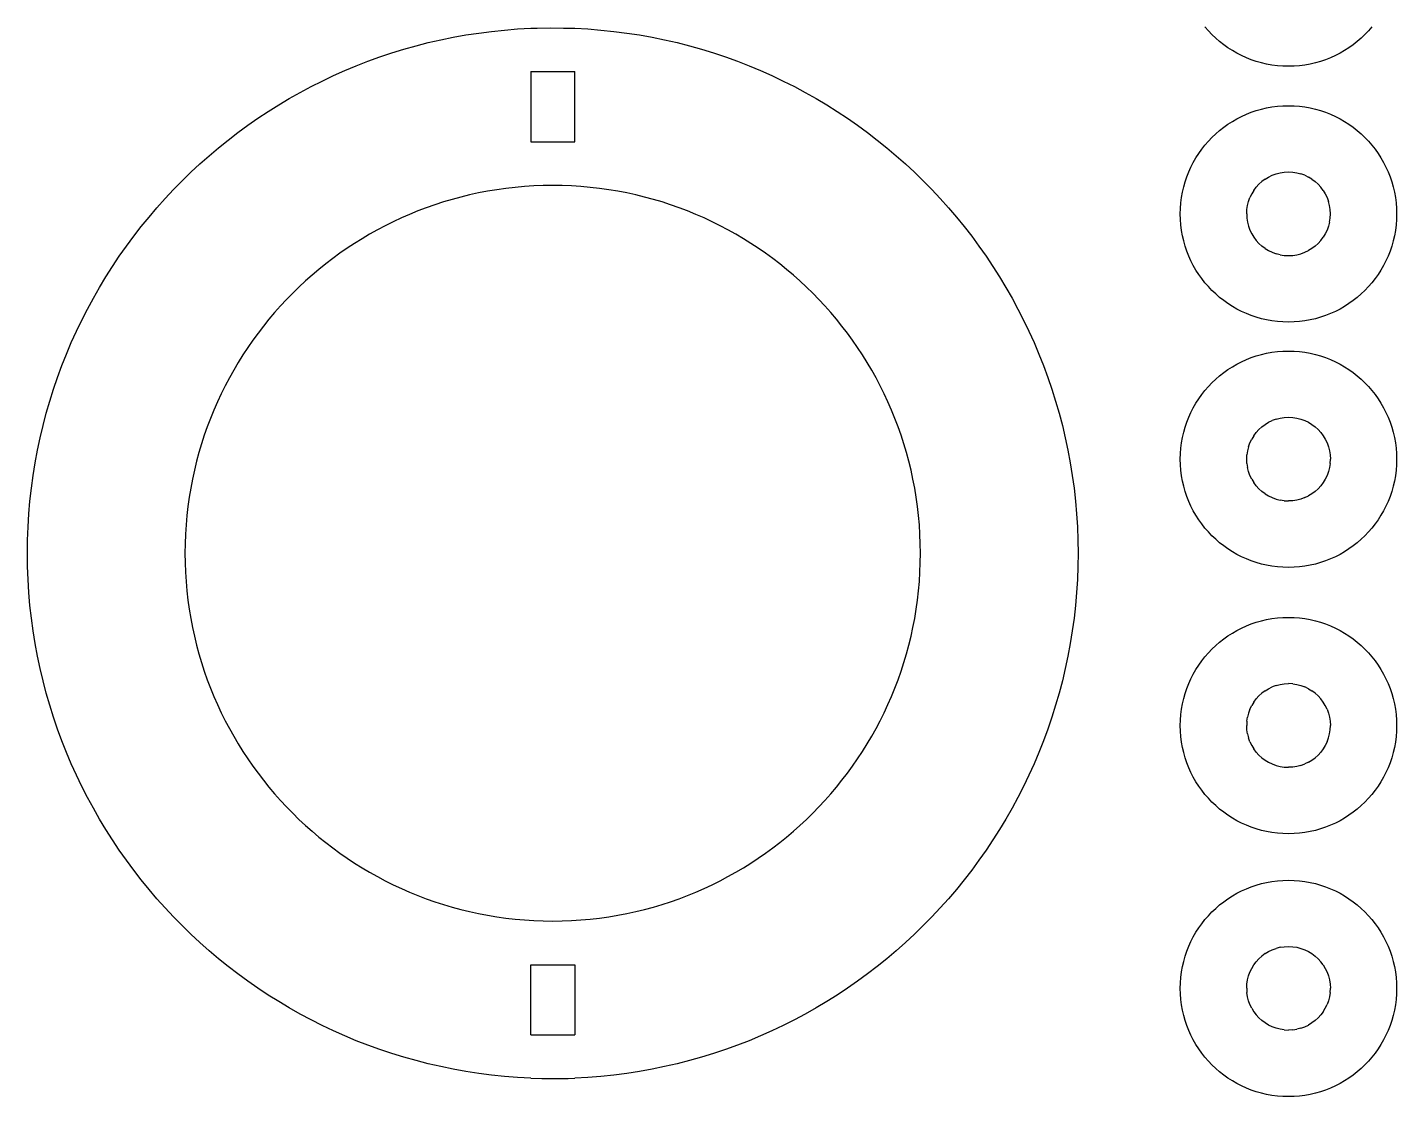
# Model space of a CAD drawing. Extents: x -322 to 322, y -250 to 250.
# Drawn here: x 118.3 to 216, y -197.5 to -121.3 of the extents above; entities that cross this region are included whole.
import ezdxf

# ---------------------------------------------------------------- set-up
doc = ezdxf.new("R2010")
doc.units = 0
doc.header["$MEASUREMENT"] = 0
doc.layers.get('0').update_dxf_attribs({"linetype": 'CONTINUOUS'})

msp = doc.modelspace()

# ---------------------------------------------------------------- linework, layer by layer
for p, q in [((147.775, -122.146), (148.67, -121.964)), ((148.67, -121.964), (149.573, -121.802)), ((149.573, -121.802), (150.483, -121.662)), ((150.483, -121.662), (151.401, -121.544)), ((151.401, -121.544), (152.325, -121.448)), ((152.325, -121.448), (153.256, -121.375)), ((153.256, -121.375), (154.194, -121.324)), ((154.194, -121.324), (154.661, -121.307)), ((154.661, -121.307), (155.6, -121.295)), ((155.6, -121.295), (156.539, -121.307)), ((156.539, -121.307), (157.33, -121.324)), ((157.33, -121.324), (158.268, -121.375)), ((158.268, -121.375), (159.199, -121.448)), ((159.199, -121.448), (160.124, -121.544)), ((160.124, -121.544), (161.041, -121.662)), ((161.041, -121.662), (161.952, -121.802)), ((161.952, -121.802), (162.854, -121.964)), ((162.854, -121.964), (163.749, -122.146)), ((202.545, -121.506), (202.302, -121.226)), ((202.8, -121.774), (202.545, -121.506)), ((203.068, -122.029), (202.8, -121.774)), ((203.348, -122.272), (203.068, -122.029)), ((213.447, -122.029), (213.167, -122.272)), ((213.715, -121.774), (213.447, -122.029)), ((213.97, -121.506), (213.715, -121.774)), ((214.213, -121.226), (213.97, -121.506)), ((143.426, -123.37), (144.278, -123.085)), ((144.278, -123.085), (145.14, -122.82)), ((145.14, -122.82), (146.01, -122.575)), ((146.01, -122.575), (146.888, -122.35)), ((146.888, -122.35), (147.775, -122.146)), ((163.749, -122.146), (164.636, -122.35)), ((164.636, -122.35), (165.515, -122.575)), ((165.515, -122.575), (166.385, -122.82)), ((166.385, -122.82), (167.246, -123.085)), ((167.246, -123.085), (168.098, -123.37)), ((203.64, -122.501), (203.348, -122.272)), ((203.943, -122.716), (203.64, -122.501)), ((204.256, -122.917), (203.943, -122.716)), ((204.579, -123.103), (204.256, -122.917)), ((212.259, -122.917), (211.936, -123.103)), ((212.573, -122.716), (212.259, -122.917)), ((212.875, -122.501), (212.573, -122.716)), ((213.167, -122.272), (212.875, -122.501)), ((140.928, -124.342), (141.751, -123.999)), ((141.751, -123.999), (142.584, -123.675)), ((142.584, -123.675), (143.426, -123.37)), ((168.098, -123.37), (168.941, -123.675)), ((168.941, -123.675), (169.774, -123.999)), ((169.774, -123.999), (170.597, -124.342)), ((204.912, -123.273), (204.579, -123.103)), ((205.253, -123.428), (204.912, -123.273)), ((205.604, -123.566), (205.253, -123.428)), ((205.963, -123.687), (205.604, -123.566)), ((206.329, -123.791), (205.963, -123.687)), ((206.702, -123.877), (206.329, -123.791)), ((207.082, -123.945), (206.702, -123.877)), ((207.468, -123.994), (207.082, -123.945)), ((207.86, -124.024), (207.468, -123.994)), ((208.258, -124.034), (207.86, -124.024)), ((208.655, -124.024), (208.258, -124.034)), ((209.047, -123.994), (208.655, -124.024)), ((209.433, -123.945), (209.047, -123.994)), ((209.813, -123.877), (209.433, -123.945)), ((210.186, -123.791), (209.813, -123.877)), ((210.553, -123.687), (210.186, -123.791)), ((210.911, -123.566), (210.553, -123.687)), ((211.262, -123.428), (210.911, -123.566)), ((211.603, -123.273), (211.262, -123.428)), ((211.936, -123.103), (211.603, -123.273)), ((139.312, -125.085), (140.115, -124.704)), ((140.115, -124.704), (140.928, -124.342)), ((154.194, -124.416), (157.33, -124.416)), ((154.194, -124.416), (154.194, -129.414)), ((157.33, -129.414), (157.33, -124.416)), ((170.597, -124.342), (171.409, -124.704)), ((171.409, -124.704), (172.212, -125.085)), ((136.97, -126.335), (137.74, -125.901)), ((137.74, -125.901), (138.521, -125.484)), ((138.521, -125.484), (139.312, -125.085)), ((172.212, -125.085), (173.004, -125.484)), ((173.004, -125.484), (173.784, -125.901)), ((173.784, -125.901), (174.554, -126.335)), ((135.466, -127.256), (136.213, -126.787)), ((136.213, -126.787), (136.97, -126.335)), ((174.554, -126.335), (175.312, -126.787)), ((175.312, -126.787), (176.058, -127.256)), ((206.702, -127.006), (207.082, -126.938)), ((207.082, -126.938), (207.468, -126.889)), ((207.468, -126.889), (207.86, -126.859)), ((207.86, -126.859), (208.258, -126.849)), ((208.258, -126.849), (208.655, -126.859)), ((208.655, -126.859), (209.047, -126.889)), ((209.047, -126.889), (209.433, -126.938)), ((209.433, -126.938), (209.813, -127.006)), ((134.01, -128.245), (134.732, -127.742)), ((134.732, -127.742), (135.466, -127.256)), ((176.058, -127.256), (176.792, -127.742)), ((176.792, -127.742), (177.514, -128.245)), ((203.943, -128.167), (204.256, -127.966)), ((204.256, -127.966), (204.579, -127.78)), ((204.579, -127.78), (204.912, -127.61)), ((204.912, -127.61), (205.253, -127.455)), ((205.253, -127.455), (205.604, -127.317)), ((205.604, -127.317), (205.963, -127.196)), ((205.963, -127.196), (206.329, -127.092)), ((206.329, -127.092), (206.702, -127.006)), ((209.813, -127.006), (210.186, -127.092)), ((210.186, -127.092), (210.553, -127.196)), ((210.553, -127.196), (210.911, -127.317)), ((210.911, -127.317), (211.262, -127.455)), ((211.262, -127.455), (211.603, -127.61)), ((211.603, -127.61), (211.936, -127.78)), ((211.936, -127.78), (212.259, -127.966)), ((212.259, -127.966), (212.573, -128.167)), ((132.605, -129.298), (133.301, -128.764)), ((133.301, -128.764), (134.01, -128.245)), ((177.514, -128.245), (178.223, -128.764)), ((178.223, -128.764), (178.92, -129.298)), ((202.8, -129.109), (203.068, -128.854)), ((203.068, -128.854), (203.348, -128.611)), ((203.348, -128.611), (203.64, -128.382)), ((203.64, -128.382), (203.943, -128.167)), ((212.573, -128.167), (212.875, -128.382)), ((212.875, -128.382), (213.167, -128.611)), ((213.167, -128.611), (213.447, -128.854)), ((213.447, -128.854), (213.715, -129.109)), ((131.251, -130.415), (131.921, -129.849)), ((131.921, -129.849), (132.605, -129.298)), ((154.194, -129.414), (157.33, -129.414)), ((178.92, -129.298), (179.603, -129.849)), ((179.603, -129.849), (180.273, -130.415)), ((202.073, -129.949), (202.302, -129.657)), ((202.302, -129.657), (202.545, -129.377)), ((202.545, -129.377), (202.8, -129.109)), ((213.715, -129.109), (213.97, -129.377)), ((213.97, -129.377), (214.213, -129.657)), ((214.213, -129.657), (214.442, -129.949)), ((130.595, -130.997), (131.251, -130.415)), ((180.273, -130.415), (180.929, -130.997)), ((201.301, -131.221), (201.471, -130.888)), ((201.471, -130.888), (201.657, -130.565)), ((201.657, -130.565), (201.858, -130.252)), ((201.858, -130.252), (202.073, -129.949)), ((214.442, -129.949), (214.657, -130.252)), ((214.657, -130.252), (214.858, -130.565)), ((214.858, -130.565), (215.044, -130.888)), ((215.044, -130.888), (215.214, -131.221)), ((129.325, -132.204), (129.953, -131.593)), ((129.953, -131.593), (130.595, -130.997)), ((180.929, -130.997), (181.571, -131.593)), ((181.571, -131.593), (182.2, -132.204)), ((201.008, -131.913), (201.146, -131.563)), ((201.146, -131.563), (201.301, -131.221)), ((206.841, -131.934), (207.102, -131.808)), ((207.102, -131.808), (207.376, -131.708)), ((207.376, -131.708), (207.662, -131.634)), ((207.662, -131.634), (207.958, -131.589)), ((207.958, -131.589), (208.264, -131.573)), ((208.264, -131.573), (208.569, -131.589)), ((208.569, -131.589), (208.865, -131.634)), ((208.865, -131.634), (209.151, -131.708)), ((209.425, -131.808), (209.151, -131.708)), ((209.425, -131.808), (209.686, -131.934)), ((215.214, -131.221), (215.369, -131.563)), ((215.369, -131.563), (215.507, -131.913)), ((128.112, -133.468), (128.711, -132.829)), ((128.711, -132.829), (129.325, -132.204)), ((151.767, -132.837), (151.118, -132.945)), ((152.421, -132.746), (151.767, -132.837)), ((153.08, -132.671), (152.421, -132.746)), ((153.743, -132.612), (153.08, -132.671)), ((154.412, -132.569), (153.743, -132.612)), ((155.085, -132.544), (154.412, -132.569)), ((155.762, -132.535), (155.085, -132.544)), ((156.439, -132.544), (155.762, -132.535)), ((157.112, -132.569), (156.439, -132.544)), ((157.781, -132.612), (157.112, -132.569)), ((158.445, -132.671), (157.781, -132.612)), ((159.104, -132.746), (158.445, -132.671)), ((159.758, -132.837), (159.104, -132.746)), ((160.406, -132.945), (159.758, -132.837)), ((182.2, -132.204), (182.813, -132.829)), ((182.813, -132.829), (183.413, -133.468)), ((200.697, -133.011), (200.783, -132.638)), ((200.783, -132.638), (200.887, -132.272)), ((200.887, -132.272), (201.008, -131.913)), ((205.789, -132.889), (205.961, -132.659)), ((205.961, -132.659), (206.154, -132.447)), ((206.366, -132.255), (206.154, -132.447)), ((206.595, -132.083), (206.366, -132.255)), ((206.595, -132.083), (206.841, -131.934)), ((209.932, -132.083), (209.686, -131.934)), ((209.932, -132.083), (210.161, -132.255)), ((210.161, -132.255), (210.373, -132.447)), ((210.373, -132.447), (210.566, -132.659)), ((210.738, -132.889), (210.566, -132.659)), ((215.507, -131.913), (215.628, -132.272)), ((215.628, -132.272), (215.732, -132.638)), ((215.732, -132.638), (215.818, -133.011)), ((127.528, -134.122), (128.112, -133.468)), ((147.96, -133.715), (147.347, -133.914)), ((148.58, -133.53), (147.96, -133.715)), ((149.205, -133.361), (148.58, -133.53)), ((149.837, -133.207), (149.205, -133.361)), ((150.475, -133.068), (149.837, -133.207)), ((151.118, -132.945), (150.475, -133.068)), ((161.05, -133.068), (160.406, -132.945)), ((161.687, -133.207), (161.05, -133.068)), ((162.319, -133.361), (161.687, -133.207)), ((162.945, -133.53), (162.319, -133.361)), ((163.564, -133.715), (162.945, -133.53)), ((164.177, -133.914), (163.564, -133.715)), ((183.413, -133.468), (183.997, -134.122)), ((200.55, -134.169), (200.58, -133.778)), ((200.58, -133.778), (200.629, -133.391)), ((200.629, -133.391), (200.697, -133.011)), ((205.341, -133.956), (205.414, -133.67)), ((205.414, -133.67), (205.514, -133.396)), ((205.64, -133.135), (205.514, -133.396)), ((205.789, -132.889), (205.64, -133.135)), ((210.738, -132.889), (210.887, -133.135)), ((210.887, -133.135), (211.013, -133.396)), ((211.013, -133.396), (211.113, -133.67)), ((211.187, -133.956), (211.113, -133.67)), ((215.818, -133.011), (215.886, -133.391)), ((215.886, -133.391), (215.935, -133.778)), ((215.935, -133.778), (215.965, -134.169)), ((126.405, -135.469), (126.959, -134.788)), ((126.959, -134.788), (127.528, -134.122)), ((145.55, -134.597), (144.965, -134.853)), ((146.142, -134.355), (145.55, -134.597)), ((146.741, -134.127), (146.142, -134.355)), ((147.347, -133.914), (146.741, -134.127)), ((164.783, -134.127), (164.177, -133.914)), ((165.382, -134.355), (164.783, -134.127)), ((165.974, -134.597), (165.382, -134.355)), ((166.559, -134.853), (165.974, -134.597)), ((183.997, -134.122), (184.566, -134.788)), ((184.566, -134.788), (185.119, -135.469)), ((200.54, -134.567), (200.55, -134.169)), ((200.55, -134.964), (200.54, -134.567)), ((205.28, -134.557), (205.295, -134.252)), ((205.28, -134.557), (205.295, -134.862)), ((205.295, -134.252), (205.341, -133.956)), ((211.232, -134.252), (211.187, -133.956)), ((211.247, -134.557), (211.232, -134.252)), ((211.232, -134.862), (211.247, -134.557)), ((215.965, -134.169), (215.975, -134.567)), ((215.975, -134.567), (215.965, -134.964)), ((125.868, -136.162), (126.405, -135.469)), ((143.256, -135.702), (142.703, -136.011)), ((143.818, -135.405), (143.256, -135.702)), ((144.388, -135.122), (143.818, -135.405)), ((144.965, -134.853), (144.388, -135.122)), ((167.137, -135.122), (166.559, -134.853)), ((167.706, -135.405), (167.137, -135.122)), ((168.268, -135.702), (167.706, -135.405)), ((168.821, -136.011), (168.268, -135.702)), ((185.119, -135.469), (185.657, -136.162)), ((200.58, -135.356), (200.55, -134.964)), ((200.629, -135.742), (200.58, -135.356)), ((200.697, -136.122), (200.629, -135.742)), ((205.295, -134.862), (205.341, -135.158)), ((205.341, -135.158), (205.414, -135.444)), ((205.414, -135.444), (205.514, -135.718)), ((205.514, -135.718), (205.64, -135.979)), ((211.013, -135.718), (210.887, -135.979)), ((211.113, -135.444), (211.013, -135.718)), ((211.187, -135.158), (211.113, -135.444)), ((211.187, -135.158), (211.232, -134.862)), ((215.886, -135.742), (215.818, -136.122)), ((215.935, -135.356), (215.886, -135.742)), ((215.965, -134.964), (215.935, -135.356)), ((125.346, -136.867), (125.868, -136.162)), ((141.621, -136.668), (141.093, -137.016)), ((142.158, -136.333), (141.621, -136.668)), ((142.703, -136.011), (142.158, -136.333)), ((169.367, -136.333), (168.821, -136.011)), ((169.903, -136.668), (169.367, -136.333)), ((170.431, -137.016), (169.903, -136.668)), ((185.657, -136.162), (186.178, -136.867)), ((200.783, -136.495), (200.697, -136.122)), ((200.887, -136.862), (200.783, -136.495)), ((205.64, -135.979), (205.789, -136.225)), ((205.789, -136.225), (205.961, -136.455)), ((205.961, -136.455), (206.154, -136.667)), ((206.154, -136.667), (206.366, -136.859)), ((210.373, -136.667), (210.161, -136.859)), ((210.373, -136.667), (210.566, -136.455)), ((210.566, -136.455), (210.738, -136.225)), ((210.887, -135.979), (210.738, -136.225)), ((215.732, -136.495), (215.628, -136.862)), ((215.818, -136.122), (215.732, -136.495)), ((124.352, -138.316), (124.841, -137.585)), ((124.841, -137.585), (125.346, -136.867)), ((140.065, -137.747), (139.564, -138.131)), ((140.574, -137.376), (140.065, -137.747)), ((141.093, -137.016), (140.574, -137.376)), ((170.95, -137.376), (170.431, -137.016)), ((171.46, -137.747), (170.95, -137.376)), ((171.96, -138.131), (171.46, -137.747)), ((186.178, -136.867), (186.683, -137.585)), ((186.683, -137.585), (187.172, -138.316)), ((201.008, -137.22), (200.887, -136.862)), ((201.146, -137.571), (201.008, -137.22)), ((201.301, -137.913), (201.146, -137.571)), ((206.595, -137.031), (206.366, -136.859)), ((206.595, -137.031), (206.841, -137.181)), ((206.841, -137.181), (207.102, -137.306)), ((207.102, -137.306), (207.376, -137.407)), ((207.662, -137.48), (207.376, -137.407)), ((207.662, -137.48), (207.958, -137.525)), ((207.958, -137.525), (208.264, -137.541)), ((208.264, -137.541), (208.569, -137.525)), ((208.569, -137.525), (208.865, -137.48)), ((208.865, -137.48), (209.151, -137.407)), ((209.151, -137.407), (209.425, -137.306)), ((209.425, -137.306), (209.686, -137.181)), ((209.932, -137.031), (209.686, -137.181)), ((210.161, -136.859), (209.932, -137.031)), ((215.369, -137.571), (215.214, -137.913)), ((215.507, -137.22), (215.369, -137.571)), ((215.628, -136.862), (215.507, -137.22)), ((123.88, -139.058), (124.352, -138.316)), ((139.073, -138.526), (138.592, -138.933)), ((139.564, -138.131), (139.073, -138.526)), ((172.451, -138.526), (171.96, -138.131)), ((172.932, -138.933), (172.451, -138.526)), ((187.172, -138.316), (187.644, -139.058)), ((201.471, -138.245), (201.301, -137.913)), ((201.657, -138.568), (201.471, -138.245)), ((201.858, -138.882), (201.657, -138.568)), ((214.858, -138.568), (214.657, -138.882)), ((215.044, -138.245), (214.858, -138.568)), ((215.214, -137.913), (215.044, -138.245)), ((123.425, -139.812), (123.88, -139.058)), ((138.121, -139.351), (137.661, -139.78)), ((138.592, -138.933), (138.121, -139.351)), ((173.403, -139.351), (172.932, -138.933)), ((173.864, -139.78), (173.403, -139.351)), ((187.644, -139.058), (188.099, -139.812)), ((202.073, -139.184), (201.858, -138.882)), ((202.302, -139.476), (202.073, -139.184)), ((202.545, -139.756), (202.302, -139.476)), ((214.213, -139.476), (213.97, -139.756)), ((214.442, -139.184), (214.213, -139.476)), ((214.657, -138.882), (214.442, -139.184)), ((122.568, -141.353), (122.988, -140.577)), ((122.988, -140.577), (123.425, -139.812)), ((136.77, -140.67), (136.342, -141.131)), ((137.21, -140.22), (136.77, -140.67)), ((137.661, -139.78), (137.21, -140.22)), ((174.314, -140.22), (173.864, -139.78)), ((174.754, -140.67), (174.314, -140.22)), ((175.183, -141.131), (174.754, -140.67)), ((188.099, -139.812), (188.536, -140.577)), ((188.536, -140.577), (188.956, -141.353)), ((202.8, -140.024), (202.545, -139.756)), ((203.068, -140.279), (202.8, -140.024)), ((203.348, -140.522), (203.068, -140.279)), ((203.64, -140.751), (203.348, -140.522)), ((213.167, -140.522), (212.875, -140.751)), ((213.447, -140.279), (213.167, -140.522)), ((213.715, -140.024), (213.447, -140.279)), ((213.97, -139.756), (213.715, -140.024)), ((122.166, -142.14), (122.568, -141.353)), ((135.924, -141.602), (135.517, -142.083)), ((136.342, -141.131), (135.924, -141.602)), ((175.601, -141.602), (175.183, -141.131)), ((176.007, -142.083), (175.601, -141.602)), ((188.956, -141.353), (189.358, -142.14)), ((203.943, -140.966), (203.64, -140.751)), ((204.256, -141.167), (203.943, -140.966)), ((204.579, -141.353), (204.256, -141.167)), ((204.912, -141.523), (204.579, -141.353)), ((205.253, -141.678), (204.912, -141.523)), ((211.603, -141.523), (211.262, -141.678)), ((211.936, -141.353), (211.603, -141.523)), ((212.259, -141.167), (211.936, -141.353)), ((212.573, -140.966), (212.259, -141.167)), ((212.875, -140.751), (212.573, -140.966)), ((121.782, -142.938), (122.166, -142.14)), ((135.122, -142.574), (134.738, -143.074)), ((135.517, -142.083), (135.122, -142.574)), ((176.403, -142.574), (176.007, -142.083)), ((176.786, -143.074), (176.403, -142.574)), ((189.358, -142.14), (189.742, -142.938)), ((205.604, -141.816), (205.253, -141.678)), ((205.963, -141.937), (205.604, -141.816)), ((206.329, -142.041), (205.963, -141.937)), ((206.702, -142.127), (206.329, -142.041)), ((207.082, -142.195), (206.702, -142.127)), ((207.468, -142.244), (207.082, -142.195)), ((207.86, -142.274), (207.468, -142.244)), ((208.258, -142.284), (207.86, -142.274)), ((208.655, -142.274), (208.258, -142.284)), ((209.047, -142.244), (208.655, -142.274)), ((209.433, -142.195), (209.047, -142.244)), ((209.813, -142.127), (209.433, -142.195)), ((210.186, -142.041), (209.813, -142.127)), ((210.553, -141.937), (210.186, -142.041)), ((210.911, -141.816), (210.553, -141.937)), ((211.262, -141.678), (210.911, -141.816)), ((121.417, -143.745), (121.782, -142.938)), ((134.366, -143.584), (134.007, -144.103)), ((134.738, -143.074), (134.366, -143.584)), ((177.158, -143.584), (176.786, -143.074)), ((177.518, -144.103), (177.158, -143.584)), ((189.742, -142.938), (190.107, -143.745)), ((120.743, -145.39), (121.07, -144.563)), ((121.07, -144.563), (121.417, -143.745)), ((134.007, -144.103), (133.659, -144.63)), ((177.865, -144.63), (177.518, -144.103)), ((190.107, -143.745), (190.454, -144.563)), ((190.454, -144.563), (190.782, -145.39)), ((206.329, -144.592), (206.702, -144.506)), ((206.702, -144.506), (207.082, -144.438)), ((207.082, -144.438), (207.468, -144.389)), ((207.468, -144.389), (207.86, -144.359)), ((207.86, -144.359), (208.258, -144.349)), ((208.258, -144.349), (208.655, -144.359)), ((208.655, -144.359), (209.047, -144.389)), ((209.047, -144.389), (209.433, -144.438)), ((209.433, -144.438), (209.813, -144.506)), ((209.813, -144.506), (210.186, -144.592)), ((120.434, -146.227), (120.743, -145.39)), ((133.324, -145.167), (133.002, -145.712)), ((133.659, -144.63), (133.324, -145.167)), ((178.2, -145.167), (177.865, -144.63)), ((178.522, -145.712), (178.2, -145.167)), ((190.782, -145.39), (191.09, -146.227)), ((203.943, -145.667), (204.256, -145.466)), ((204.256, -145.466), (204.579, -145.28)), ((204.579, -145.28), (204.912, -145.11)), ((204.912, -145.11), (205.253, -144.955)), ((205.253, -144.955), (205.604, -144.817)), ((205.604, -144.817), (205.963, -144.696)), ((205.963, -144.696), (206.329, -144.592)), ((210.186, -144.592), (210.553, -144.696)), ((210.553, -144.696), (210.911, -144.817)), ((210.911, -144.817), (211.262, -144.955)), ((211.262, -144.955), (211.603, -145.11)), ((211.603, -145.11), (211.936, -145.28)), ((211.936, -145.28), (212.259, -145.466)), ((212.259, -145.466), (212.573, -145.667)), ((120.145, -147.073), (120.434, -146.227)), ((132.692, -146.266), (132.396, -146.827)), ((133.002, -145.712), (132.692, -146.266)), ((178.832, -146.266), (178.522, -145.712)), ((179.128, -146.827), (178.832, -146.266)), ((191.09, -146.227), (191.379, -147.073)), ((202.8, -146.609), (203.068, -146.354)), ((203.068, -146.354), (203.348, -146.111)), ((203.348, -146.111), (203.64, -145.882)), ((203.64, -145.882), (203.943, -145.667)), ((212.573, -145.667), (212.875, -145.882)), ((212.875, -145.882), (213.167, -146.111)), ((213.167, -146.111), (213.447, -146.354)), ((213.447, -146.354), (213.715, -146.609)), ((119.876, -147.927), (120.145, -147.073)), ((132.113, -147.397), (131.843, -147.974)), ((132.396, -146.827), (132.113, -147.397)), ((179.411, -147.397), (179.128, -146.827)), ((179.681, -147.974), (179.411, -147.397)), ((191.379, -147.073), (191.648, -147.927)), ((201.858, -147.752), (202.073, -147.449)), ((202.073, -147.449), (202.302, -147.157)), ((202.302, -147.157), (202.545, -146.877)), ((202.545, -146.877), (202.8, -146.609)), ((213.715, -146.609), (213.97, -146.877)), ((213.97, -146.877), (214.213, -147.157)), ((214.213, -147.157), (214.442, -147.449)), ((214.442, -147.449), (214.657, -147.752)), ((119.627, -148.791), (119.876, -147.927)), ((131.843, -147.974), (131.588, -148.559)), ((179.937, -148.559), (179.681, -147.974)), ((191.648, -147.927), (191.898, -148.791)), ((201.301, -148.721), (201.471, -148.388)), ((201.471, -148.388), (201.657, -148.065)), ((201.657, -148.065), (201.858, -147.752)), ((214.657, -147.752), (214.858, -148.065)), ((214.858, -148.065), (215.044, -148.388)), ((215.044, -148.388), (215.214, -148.721)), ((119.398, -149.662), (119.627, -148.791)), ((131.346, -149.151), (131.118, -149.751)), ((131.588, -148.559), (131.346, -149.151)), ((180.179, -149.151), (179.937, -148.559)), ((180.406, -149.751), (180.179, -149.151)), ((191.898, -148.791), (192.127, -149.662)), ((200.887, -149.772), (201.008, -149.413)), ((201.008, -149.413), (201.146, -149.063)), ((201.146, -149.063), (201.301, -148.721)), ((206.595, -149.583), (206.841, -149.434)), ((206.841, -149.434), (207.102, -149.308)), ((207.376, -149.208), (207.102, -149.308)), ((207.376, -149.208), (207.662, -149.134)), ((207.662, -149.134), (207.958, -149.089)), ((207.958, -149.089), (208.264, -149.073)), ((208.264, -149.073), (208.569, -149.089)), ((208.569, -149.089), (208.865, -149.134)), ((208.865, -149.134), (209.151, -149.208)), ((209.151, -149.208), (209.425, -149.308)), ((209.425, -149.308), (209.686, -149.434)), ((209.686, -149.434), (209.932, -149.583)), ((215.214, -148.721), (215.369, -149.063)), ((215.369, -149.063), (215.507, -149.413)), ((215.507, -149.413), (215.628, -149.772)), ((119.189, -150.542), (119.398, -149.662)), ((130.904, -150.357), (130.705, -150.97)), ((131.118, -149.751), (130.904, -150.357)), ((180.62, -150.357), (180.406, -149.751)), ((180.819, -150.97), (180.62, -150.357)), ((192.127, -149.662), (192.335, -150.542)), ((200.697, -150.511), (200.783, -150.138)), ((200.783, -150.138), (200.887, -149.772)), ((205.789, -150.389), (205.64, -150.635)), ((205.789, -150.389), (205.961, -150.159)), ((205.961, -150.159), (206.154, -149.947)), ((206.154, -149.947), (206.366, -149.755)), ((206.366, -149.755), (206.595, -149.583)), ((209.932, -149.583), (210.161, -149.755)), ((210.161, -149.755), (210.373, -149.947)), ((210.373, -149.947), (210.566, -150.159)), ((210.566, -150.159), (210.738, -150.389)), ((210.738, -150.389), (210.887, -150.635)), ((215.628, -149.772), (215.732, -150.138)), ((215.732, -150.138), (215.818, -150.511)), ((119.002, -151.429), (119.189, -150.542)), ((130.705, -150.97), (130.521, -151.589)), ((181.003, -151.589), (180.819, -150.97)), ((192.335, -150.542), (192.523, -151.429)), ((200.55, -151.669), (200.58, -151.278)), ((200.58, -151.278), (200.629, -150.891)), ((200.629, -150.891), (200.697, -150.511)), ((205.414, -151.17), (205.341, -151.456)), ((205.414, -151.17), (205.514, -150.896)), ((205.514, -150.896), (205.64, -150.635)), ((210.887, -150.635), (211.013, -150.896)), ((211.013, -150.896), (211.113, -151.17)), ((211.113, -151.17), (211.187, -151.456)), ((215.818, -150.511), (215.886, -150.891)), ((215.886, -150.891), (215.935, -151.278)), ((215.935, -151.278), (215.965, -151.669)), ((118.69, -153.225), (118.835, -152.324)), ((118.835, -152.324), (119.002, -151.429)), ((130.352, -152.215), (130.198, -152.846)), ((130.521, -151.589), (130.352, -152.215)), ((181.172, -152.215), (181.003, -151.589)), ((181.327, -152.846), (181.172, -152.215)), ((192.523, -151.429), (192.689, -152.324)), ((192.689, -152.324), (192.834, -153.225)), ((200.54, -152.067), (200.55, -151.669)), ((200.55, -152.464), (200.54, -152.067)), ((205.28, -152.057), (205.295, -151.752)), ((205.295, -152.362), (205.28, -152.057)), ((205.341, -151.456), (205.295, -151.752)), ((205.295, -152.362), (205.341, -152.658)), ((211.187, -151.456), (211.232, -151.752)), ((211.232, -152.362), (211.187, -152.658)), ((211.232, -151.752), (211.247, -152.057)), ((211.232, -152.362), (211.247, -152.057)), ((215.965, -151.669), (215.975, -152.067)), ((215.975, -152.067), (215.965, -152.464)), ((118.566, -154.134), (118.69, -153.225)), ((130.198, -152.846), (130.059, -153.484)), ((181.465, -153.484), (181.327, -152.846)), ((192.834, -153.225), (192.958, -154.134)), ((200.58, -152.856), (200.55, -152.464)), ((200.629, -153.242), (200.58, -152.856)), ((200.697, -153.622), (200.629, -153.242)), ((205.414, -152.944), (205.341, -152.658)), ((205.514, -153.218), (205.414, -152.944)), ((205.64, -153.479), (205.514, -153.218)), ((211.013, -153.218), (210.887, -153.479)), ((211.113, -152.944), (211.013, -153.218)), ((211.187, -152.658), (211.113, -152.944)), ((215.886, -153.242), (215.818, -153.622)), ((215.935, -152.856), (215.886, -153.242)), ((215.965, -152.464), (215.935, -152.856)), ((118.464, -155.049), (118.566, -154.134)), ((129.936, -154.127), (129.828, -154.776)), ((130.059, -153.484), (129.936, -154.127)), ((181.589, -154.127), (181.465, -153.484)), ((181.696, -154.776), (181.589, -154.127)), ((192.958, -154.134), (193.06, -155.049)), ((200.783, -153.995), (200.697, -153.622)), ((200.887, -154.362), (200.783, -153.995)), ((205.64, -153.479), (205.789, -153.725)), ((205.961, -153.955), (205.789, -153.725)), ((206.154, -154.167), (205.961, -153.955)), ((206.366, -154.359), (206.154, -154.167)), ((210.373, -154.167), (210.161, -154.359)), ((210.566, -153.955), (210.373, -154.167)), ((210.738, -153.725), (210.566, -153.955)), ((210.887, -153.479), (210.738, -153.725)), ((215.732, -153.995), (215.628, -154.362)), ((215.818, -153.622), (215.732, -153.995)), ((118.385, -155.971), (118.464, -155.049)), ((129.828, -154.776), (129.737, -155.43)), ((181.788, -155.43), (181.696, -154.776)), ((193.06, -155.049), (193.139, -155.971)), ((201.008, -154.72), (200.887, -154.362)), ((201.146, -155.071), (201.008, -154.72)), ((201.301, -155.413), (201.146, -155.071)), ((206.595, -154.531), (206.366, -154.359)), ((206.595, -154.531), (206.841, -154.681)), ((206.841, -154.681), (207.102, -154.806)), ((207.102, -154.806), (207.376, -154.907)), ((207.376, -154.907), (207.662, -154.98)), ((207.958, -155.025), (207.662, -154.98)), ((207.958, -155.025), (208.264, -155.041)), ((208.569, -155.025), (208.264, -155.041)), ((208.865, -154.98), (208.569, -155.025)), ((209.151, -154.907), (208.865, -154.98)), ((209.425, -154.806), (209.151, -154.907)), ((209.425, -154.806), (209.686, -154.681)), ((209.932, -154.531), (209.686, -154.681)), ((210.161, -154.359), (209.932, -154.531)), ((215.369, -155.071), (215.214, -155.413)), ((215.507, -154.72), (215.369, -155.071)), ((215.628, -154.362), (215.507, -154.72)), ((118.328, -156.899), (118.385, -155.971)), ((129.661, -156.089), (129.602, -156.753)), ((129.737, -155.43), (129.661, -156.089)), ((181.863, -156.089), (181.788, -155.43)), ((181.922, -156.753), (181.863, -156.089)), ((193.139, -155.971), (193.197, -156.899)), ((201.471, -155.745), (201.301, -155.413)), ((201.657, -156.068), (201.471, -155.745)), ((201.858, -156.382), (201.657, -156.068)), ((214.858, -156.068), (214.657, -156.382)), ((215.044, -155.745), (214.858, -156.068)), ((215.214, -155.413), (215.044, -155.745)), ((118.293, -157.832), (118.328, -156.899)), ((129.602, -156.753), (129.56, -157.421)), ((181.964, -157.421), (181.922, -156.753)), ((193.197, -156.899), (193.231, -157.832)), ((202.073, -156.684), (201.858, -156.382)), ((202.302, -156.976), (202.073, -156.684)), ((202.545, -157.256), (202.302, -156.976)), ((202.8, -157.524), (202.545, -157.256)), ((213.97, -157.256), (213.715, -157.524)), ((214.213, -156.976), (213.97, -157.256)), ((214.442, -156.684), (214.213, -156.976)), ((214.657, -156.382), (214.442, -156.684)), ((118.282, -158.771), (118.293, -157.832)), ((129.534, -158.094), (129.526, -158.771)), ((129.56, -157.421), (129.534, -158.094)), ((181.99, -158.094), (181.964, -157.421)), ((181.998, -158.771), (181.99, -158.094)), ((193.231, -157.832), (193.243, -158.771)), ((203.068, -157.779), (202.8, -157.524)), ((203.348, -158.022), (203.068, -157.779)), ((203.64, -158.251), (203.348, -158.022)), ((203.943, -158.466), (203.64, -158.251)), ((212.875, -158.251), (212.573, -158.466)), ((213.167, -158.022), (212.875, -158.251)), ((213.447, -157.779), (213.167, -158.022)), ((213.715, -157.524), (213.447, -157.779)), ((118.293, -159.711), (118.282, -158.771)), ((129.526, -158.771), (129.534, -159.449)), ((181.99, -159.449), (181.998, -158.771)), ((193.243, -158.771), (193.231, -159.711)), ((204.256, -158.667), (203.943, -158.466)), ((204.579, -158.853), (204.256, -158.667)), ((204.912, -159.023), (204.579, -158.853)), ((205.253, -159.178), (204.912, -159.023)), ((205.604, -159.316), (205.253, -159.178)), ((211.262, -159.178), (210.911, -159.316)), ((211.603, -159.023), (211.262, -159.178)), ((211.936, -158.853), (211.603, -159.023)), ((212.259, -158.667), (211.936, -158.853)), ((212.573, -158.466), (212.259, -158.667)), ((118.328, -160.644), (118.293, -159.711)), ((129.534, -159.449), (129.56, -160.122)), ((129.56, -160.122), (129.602, -160.79)), ((181.922, -160.79), (181.964, -160.122)), ((181.964, -160.122), (181.99, -159.449)), ((193.231, -159.711), (193.197, -160.644)), ((205.963, -159.437), (205.604, -159.316)), ((206.329, -159.541), (205.963, -159.437)), ((206.702, -159.627), (206.329, -159.541)), ((207.082, -159.695), (206.702, -159.627)), ((207.468, -159.744), (207.082, -159.695)), ((207.86, -159.774), (207.468, -159.744)), ((208.258, -159.784), (207.86, -159.774)), ((208.655, -159.774), (208.258, -159.784)), ((209.047, -159.744), (208.655, -159.774)), ((209.433, -159.695), (209.047, -159.744)), ((209.813, -159.627), (209.433, -159.695)), ((210.186, -159.541), (209.813, -159.627)), ((210.553, -159.437), (210.186, -159.541)), ((210.911, -159.316), (210.553, -159.437)), ((118.385, -161.572), (118.328, -160.644)), ((129.602, -160.79), (129.661, -161.454)), ((181.863, -161.454), (181.922, -160.79)), ((193.197, -160.644), (193.139, -161.572)), ((118.464, -162.494), (118.385, -161.572)), ((129.661, -161.454), (129.737, -162.113)), ((129.737, -162.113), (129.828, -162.767)), ((181.696, -162.767), (181.788, -162.113)), ((181.788, -162.113), (181.863, -161.454)), ((193.139, -161.572), (193.06, -162.494)), ((118.566, -163.409), (118.464, -162.494)), ((129.828, -162.767), (129.936, -163.416)), ((181.589, -163.416), (181.696, -162.767)), ((193.06, -162.494), (192.958, -163.409)), ((118.69, -164.318), (118.566, -163.409)), ((129.936, -163.416), (130.059, -164.059)), ((130.059, -164.059), (130.198, -164.697)), ((181.327, -164.697), (181.465, -164.059)), ((181.465, -164.059), (181.589, -163.416)), ((192.958, -163.409), (192.834, -164.318)), ((204.579, -164.28), (204.912, -164.11)), ((204.912, -164.11), (205.253, -163.955)), ((205.253, -163.955), (205.604, -163.817)), ((205.604, -163.817), (205.963, -163.696)), ((205.963, -163.696), (206.329, -163.592)), ((206.329, -163.592), (206.702, -163.506)), ((206.702, -163.506), (207.082, -163.438)), ((207.082, -163.438), (207.468, -163.389)), ((207.468, -163.389), (207.86, -163.359)), ((207.86, -163.359), (208.258, -163.349)), ((208.258, -163.349), (208.655, -163.359)), ((208.655, -163.359), (209.047, -163.389)), ((209.047, -163.389), (209.433, -163.438)), ((209.433, -163.438), (209.813, -163.506)), ((209.813, -163.506), (210.186, -163.592)), ((210.186, -163.592), (210.553, -163.696)), ((210.553, -163.696), (210.911, -163.817)), ((210.911, -163.817), (211.262, -163.955)), ((211.262, -163.955), (211.603, -164.11)), ((211.603, -164.11), (211.936, -164.28)), ((118.835, -165.219), (118.69, -164.318)), ((130.198, -164.697), (130.352, -165.328)), ((181.172, -165.328), (181.327, -164.697)), ((192.834, -164.318), (192.689, -165.219)), ((203.348, -165.111), (203.64, -164.882)), ((203.64, -164.882), (203.943, -164.667)), ((203.943, -164.667), (204.256, -164.466)), ((204.256, -164.466), (204.579, -164.28)), ((211.936, -164.28), (212.259, -164.466)), ((212.259, -164.466), (212.573, -164.667)), ((212.573, -164.667), (212.875, -164.882)), ((212.875, -164.882), (213.167, -165.111)), ((119.002, -166.114), (118.835, -165.219)), ((130.352, -165.328), (130.521, -165.954)), ((130.521, -165.954), (130.705, -166.573)), ((180.819, -166.573), (181.003, -165.954)), ((181.003, -165.954), (181.172, -165.328)), ((192.689, -165.219), (192.523, -166.114)), ((202.302, -166.157), (202.545, -165.877)), ((202.545, -165.877), (202.8, -165.609)), ((202.8, -165.609), (203.068, -165.354)), ((203.068, -165.354), (203.348, -165.111)), ((213.167, -165.111), (213.447, -165.354)), ((213.447, -165.354), (213.715, -165.609)), ((213.715, -165.609), (213.97, -165.877)), ((213.97, -165.877), (214.213, -166.157)), ((119.189, -167.001), (119.002, -166.114)), ((119.398, -167.881), (119.189, -167.001)), ((130.705, -166.573), (130.904, -167.186)), ((180.62, -167.186), (180.819, -166.573)), ((192.335, -167.001), (192.127, -167.881)), ((192.523, -166.114), (192.335, -167.001)), ((201.657, -167.065), (201.858, -166.752)), ((201.858, -166.752), (202.073, -166.449)), ((202.073, -166.449), (202.302, -166.157)), ((214.213, -166.157), (214.442, -166.449)), ((214.442, -166.449), (214.657, -166.752)), ((214.657, -166.752), (214.858, -167.065)), ((119.627, -168.752), (119.398, -167.881)), ((130.904, -167.186), (131.118, -167.792)), ((131.118, -167.792), (131.346, -168.392)), ((180.179, -168.392), (180.406, -167.792)), ((180.406, -167.792), (180.62, -167.186)), ((192.127, -167.881), (191.898, -168.752)), ((201.146, -168.063), (201.301, -167.721)), ((201.301, -167.721), (201.471, -167.388)), ((201.471, -167.388), (201.657, -167.065)), ((214.858, -167.065), (215.044, -167.388)), ((215.044, -167.388), (215.214, -167.721)), ((215.214, -167.721), (215.369, -168.063)), ((119.876, -169.616), (119.627, -168.752)), ((131.346, -168.392), (131.588, -168.984)), ((131.588, -168.984), (131.843, -169.569)), ((179.681, -169.569), (179.937, -168.984)), ((179.937, -168.984), (180.179, -168.392)), ((191.898, -168.752), (191.648, -169.616)), ((200.783, -169.138), (200.887, -168.772)), ((200.887, -168.772), (201.008, -168.413)), ((201.008, -168.413), (201.146, -168.063)), ((205.961, -169.159), (206.154, -168.947)), ((206.366, -168.755), (206.154, -168.947)), ((206.595, -168.583), (206.366, -168.755)), ((206.595, -168.583), (206.841, -168.434)), ((206.841, -168.434), (207.102, -168.308)), ((207.376, -168.208), (207.102, -168.308)), ((207.376, -168.208), (207.662, -168.134)), ((207.662, -168.134), (207.958, -168.089)), ((207.958, -168.089), (208.264, -168.073)), ((208.569, -168.089), (208.264, -168.073)), ((208.569, -168.089), (208.865, -168.134)), ((208.865, -168.134), (209.151, -168.208)), ((209.151, -168.208), (209.425, -168.308)), ((209.686, -168.434), (209.425, -168.308)), ((209.686, -168.434), (209.932, -168.583)), ((210.161, -168.755), (209.932, -168.583)), ((210.161, -168.755), (210.373, -168.947)), ((210.373, -168.947), (210.566, -169.159)), ((215.369, -168.063), (215.507, -168.413)), ((215.507, -168.413), (215.628, -168.772)), ((215.628, -168.772), (215.732, -169.138)), ((120.145, -170.47), (119.876, -169.616)), ((131.843, -169.569), (132.113, -170.146)), ((179.411, -170.146), (179.681, -169.569)), ((191.648, -169.616), (191.379, -170.47)), ((200.58, -170.278), (200.629, -169.891)), ((200.629, -169.891), (200.697, -169.511)), ((200.697, -169.511), (200.783, -169.138)), ((205.514, -169.896), (205.414, -170.17)), ((205.514, -169.896), (205.64, -169.635)), ((205.789, -169.389), (205.64, -169.635)), ((205.789, -169.389), (205.961, -169.159)), ((210.738, -169.389), (210.566, -169.159)), ((210.887, -169.635), (210.738, -169.389)), ((211.013, -169.896), (210.887, -169.635)), ((211.013, -169.896), (211.113, -170.17)), ((215.732, -169.138), (215.818, -169.511)), ((215.818, -169.511), (215.886, -169.891)), ((215.886, -169.891), (215.935, -170.278)), ((120.434, -171.316), (120.145, -170.47)), ((132.113, -170.146), (132.396, -170.716)), ((132.396, -170.716), (132.692, -171.277)), ((178.832, -171.277), (179.128, -170.716)), ((179.128, -170.716), (179.411, -170.146)), ((191.379, -170.47), (191.09, -171.316)), ((200.54, -171.067), (200.55, -170.669)), ((200.55, -170.669), (200.58, -170.278)), ((205.295, -170.752), (205.28, -171.057)), ((205.295, -170.752), (205.341, -170.456)), ((205.414, -170.17), (205.341, -170.456)), ((211.113, -170.17), (211.187, -170.456)), ((211.187, -170.456), (211.232, -170.752)), ((211.232, -170.752), (211.247, -171.057)), ((215.935, -170.278), (215.965, -170.669)), ((215.965, -170.669), (215.975, -171.067)), ((120.743, -172.153), (120.434, -171.316)), ((132.692, -171.277), (133.002, -171.831)), ((133.002, -171.831), (133.324, -172.376)), ((178.2, -172.376), (178.522, -171.831)), ((178.522, -171.831), (178.832, -171.277)), ((191.09, -171.316), (190.782, -172.153)), ((200.55, -171.464), (200.54, -171.067)), ((200.58, -171.856), (200.55, -171.464)), ((200.629, -172.242), (200.58, -171.856)), ((205.295, -171.362), (205.28, -171.057)), ((205.341, -171.658), (205.295, -171.362)), ((205.341, -171.658), (205.414, -171.944)), ((211.113, -171.944), (211.187, -171.658)), ((211.187, -171.658), (211.232, -171.362)), ((211.232, -171.362), (211.247, -171.057)), ((215.935, -171.856), (215.886, -172.242)), ((215.965, -171.464), (215.935, -171.856)), ((215.975, -171.067), (215.965, -171.464)), ((121.07, -172.98), (120.743, -172.153)), ((133.324, -172.376), (133.659, -172.913)), ((133.659, -172.913), (134.007, -173.44)), ((177.518, -173.44), (177.865, -172.913)), ((177.865, -172.913), (178.2, -172.376)), ((190.782, -172.153), (190.454, -172.98)), ((200.697, -172.622), (200.629, -172.242)), ((200.783, -172.995), (200.697, -172.622)), ((205.514, -172.218), (205.414, -171.944)), ((205.514, -172.218), (205.64, -172.479)), ((205.64, -172.479), (205.789, -172.725)), ((205.961, -172.955), (205.789, -172.725)), ((210.738, -172.725), (210.566, -172.955)), ((210.887, -172.479), (210.738, -172.725)), ((211.013, -172.218), (210.887, -172.479)), ((211.013, -172.218), (211.113, -171.944)), ((215.818, -172.622), (215.732, -172.995)), ((215.886, -172.242), (215.818, -172.622)), ((121.417, -173.798), (121.07, -172.98)), ((121.782, -174.605), (121.417, -173.798)), ((134.007, -173.44), (134.366, -173.959)), ((177.158, -173.959), (177.518, -173.44)), ((190.107, -173.798), (189.742, -174.605)), ((190.454, -172.98), (190.107, -173.798)), ((200.887, -173.362), (200.783, -172.995)), ((201.008, -173.72), (200.887, -173.362)), ((201.146, -174.071), (201.008, -173.72)), ((206.154, -173.167), (205.961, -172.955)), ((206.366, -173.359), (206.154, -173.167)), ((206.366, -173.359), (206.595, -173.531)), ((206.595, -173.531), (206.841, -173.681)), ((206.841, -173.681), (207.102, -173.806)), ((207.102, -173.806), (207.376, -173.907)), ((209.151, -173.907), (209.425, -173.806)), ((209.686, -173.681), (209.425, -173.806)), ((209.686, -173.681), (209.932, -173.531)), ((209.932, -173.531), (210.161, -173.359)), ((210.373, -173.167), (210.161, -173.359)), ((210.566, -172.955), (210.373, -173.167)), ((215.507, -173.72), (215.369, -174.071)), ((215.628, -173.362), (215.507, -173.72)), ((215.732, -172.995), (215.628, -173.362)), ((122.166, -175.403), (121.782, -174.605)), ((134.366, -173.959), (134.738, -174.469)), ((134.738, -174.469), (135.122, -174.969)), ((176.403, -174.969), (176.786, -174.469)), ((176.786, -174.469), (177.158, -173.959)), ((189.742, -174.605), (189.358, -175.403)), ((201.301, -174.413), (201.146, -174.071)), ((201.471, -174.745), (201.301, -174.413)), ((201.657, -175.068), (201.471, -174.745)), ((207.376, -173.907), (207.662, -173.98)), ((207.662, -173.98), (207.958, -174.025)), ((207.958, -174.025), (208.264, -174.041)), ((208.569, -174.025), (208.264, -174.041)), ((208.865, -173.98), (208.569, -174.025)), ((209.151, -173.907), (208.865, -173.98)), ((215.044, -174.745), (214.858, -175.068)), ((215.214, -174.413), (215.044, -174.745)), ((215.369, -174.071), (215.214, -174.413)), ((122.568, -176.19), (122.166, -175.403)), ((135.122, -174.969), (135.517, -175.46)), ((135.517, -175.46), (135.924, -175.941)), ((175.601, -175.941), (176.007, -175.46)), ((176.007, -175.46), (176.403, -174.969)), ((189.358, -175.403), (188.956, -176.19)), ((201.858, -175.382), (201.657, -175.068)), ((202.073, -175.684), (201.858, -175.382)), ((202.302, -175.976), (202.073, -175.684)), ((214.442, -175.684), (214.213, -175.976)), ((214.657, -175.382), (214.442, -175.684)), ((214.858, -175.068), (214.657, -175.382)), ((122.988, -176.966), (122.568, -176.19)), ((135.924, -175.941), (136.342, -176.412)), ((136.342, -176.412), (136.77, -176.873)), ((174.754, -176.873), (175.183, -176.412)), ((175.183, -176.412), (175.601, -175.941)), ((188.956, -176.19), (188.536, -176.966)), ((202.545, -176.256), (202.302, -175.976)), ((202.8, -176.524), (202.545, -176.256)), ((203.068, -176.779), (202.8, -176.524)), ((203.348, -177.022), (203.068, -176.779)), ((213.447, -176.779), (213.167, -177.022)), ((213.715, -176.524), (213.447, -176.779)), ((213.97, -176.256), (213.715, -176.524)), ((214.213, -175.976), (213.97, -176.256)), ((123.425, -177.731), (122.988, -176.966)), ((123.88, -178.485), (123.425, -177.731)), ((136.77, -176.873), (137.21, -177.323)), ((137.21, -177.323), (137.661, -177.763)), ((137.661, -177.763), (138.121, -178.192)), ((173.403, -178.192), (173.864, -177.763)), ((173.864, -177.763), (174.314, -177.323)), ((174.314, -177.323), (174.754, -176.873)), ((188.099, -177.731), (187.644, -178.485)), ((188.536, -176.966), (188.099, -177.731)), ((203.64, -177.251), (203.348, -177.022)), ((203.943, -177.466), (203.64, -177.251)), ((204.256, -177.667), (203.943, -177.466)), ((204.579, -177.853), (204.256, -177.667)), ((212.259, -177.667), (211.936, -177.853)), ((212.573, -177.466), (212.259, -177.667)), ((212.875, -177.251), (212.573, -177.466)), ((213.167, -177.022), (212.875, -177.251)), ((124.352, -179.227), (123.88, -178.485)), ((138.121, -178.192), (138.592, -178.61)), ((138.592, -178.61), (139.073, -179.017)), ((172.451, -179.017), (172.932, -178.61)), ((172.932, -178.61), (173.403, -178.192)), ((187.644, -178.485), (187.172, -179.227)), ((204.912, -178.023), (204.579, -177.853)), ((205.253, -178.178), (204.912, -178.023)), ((205.604, -178.316), (205.253, -178.178)), ((205.963, -178.437), (205.604, -178.316)), ((206.329, -178.541), (205.963, -178.437)), ((206.702, -178.627), (206.329, -178.541)), ((207.082, -178.695), (206.702, -178.627)), ((207.468, -178.744), (207.082, -178.695)), ((207.86, -178.774), (207.468, -178.744)), ((208.258, -178.784), (207.86, -178.774)), ((208.655, -178.774), (208.258, -178.784)), ((209.047, -178.744), (208.655, -178.774)), ((209.433, -178.695), (209.047, -178.744)), ((209.813, -178.627), (209.433, -178.695)), ((210.186, -178.541), (209.813, -178.627)), ((210.553, -178.437), (210.186, -178.541)), ((210.911, -178.316), (210.553, -178.437)), ((211.262, -178.178), (210.911, -178.316)), ((211.603, -178.023), (211.262, -178.178)), ((211.936, -177.853), (211.603, -178.023)), ((124.841, -179.958), (124.352, -179.227)), ((139.073, -179.017), (139.564, -179.412)), ((139.564, -179.412), (140.065, -179.796)), ((171.46, -179.796), (171.96, -179.412)), ((171.96, -179.412), (172.451, -179.017)), ((187.172, -179.227), (186.683, -179.958)), ((125.346, -180.676), (124.841, -179.958)), ((125.868, -181.381), (125.346, -180.676)), ((140.065, -179.796), (140.574, -180.167)), ((140.574, -180.167), (141.093, -180.527)), ((141.093, -180.527), (141.621, -180.874)), ((169.903, -180.874), (170.431, -180.527)), ((170.431, -180.527), (170.95, -180.167)), ((170.95, -180.167), (171.46, -179.796)), ((186.178, -180.676), (185.657, -181.381)), ((186.683, -179.958), (186.178, -180.676)), ((126.405, -182.074), (125.868, -181.381)), ((141.621, -180.874), (142.158, -181.209)), ((142.158, -181.209), (142.703, -181.532)), ((142.703, -181.532), (143.256, -181.841)), ((168.268, -181.841), (168.821, -181.532)), ((168.821, -181.532), (169.367, -181.209)), ((169.367, -181.209), (169.903, -180.874)), ((185.657, -181.381), (185.119, -182.074)), ((126.959, -182.754), (126.405, -182.074)), ((143.256, -181.841), (143.818, -182.138)), ((143.818, -182.138), (144.388, -182.421)), ((144.388, -182.421), (144.965, -182.69)), ((166.559, -182.69), (167.137, -182.421)), ((167.137, -182.421), (167.706, -182.138)), ((167.706, -182.138), (168.268, -181.841)), ((185.119, -182.074), (184.566, -182.754)), ((205.253, -182.705), (205.604, -182.567)), ((205.604, -182.567), (205.963, -182.446)), ((205.963, -182.446), (206.329, -182.342)), ((206.329, -182.342), (206.702, -182.256)), ((206.702, -182.256), (207.082, -182.188)), ((207.082, -182.188), (207.468, -182.139)), ((207.468, -182.139), (207.86, -182.109)), ((207.86, -182.109), (208.258, -182.099)), ((208.258, -182.099), (208.655, -182.109)), ((208.655, -182.109), (209.047, -182.139)), ((209.047, -182.139), (209.433, -182.188)), ((209.433, -182.188), (209.813, -182.256)), ((209.813, -182.256), (210.186, -182.342)), ((210.186, -182.342), (210.553, -182.446)), ((210.553, -182.446), (210.911, -182.567)), ((210.911, -182.567), (211.262, -182.705)), ((127.528, -183.421), (126.959, -182.754)), ((128.112, -184.074), (127.528, -183.421)), ((144.965, -182.69), (145.55, -182.946)), ((145.55, -182.946), (146.142, -183.188)), ((146.142, -183.188), (146.741, -183.416)), ((146.741, -183.416), (147.347, -183.629)), ((147.347, -183.629), (147.96, -183.828)), ((163.564, -183.828), (164.177, -183.629)), ((164.177, -183.629), (164.783, -183.416)), ((164.783, -183.416), (165.382, -183.188)), ((165.382, -183.188), (165.974, -182.946)), ((165.974, -182.946), (166.559, -182.69)), ((183.997, -183.421), (183.413, -184.074)), ((184.566, -182.754), (183.997, -183.421)), ((203.348, -183.861), (203.64, -183.632)), ((203.64, -183.632), (203.943, -183.417)), ((203.943, -183.417), (204.256, -183.216)), ((204.256, -183.216), (204.579, -183.03)), ((204.579, -183.03), (204.912, -182.86)), ((204.912, -182.86), (205.253, -182.705)), ((211.262, -182.705), (211.603, -182.86)), ((211.603, -182.86), (211.936, -183.03)), ((211.936, -183.03), (212.259, -183.216)), ((212.259, -183.216), (212.573, -183.417)), ((212.573, -183.417), (212.875, -183.632)), ((212.875, -183.632), (213.167, -183.861)), ((128.711, -184.714), (128.112, -184.074)), ((147.96, -183.828), (148.58, -184.013)), ((148.58, -184.013), (149.205, -184.182)), ((149.205, -184.182), (149.837, -184.336)), ((149.837, -184.336), (150.475, -184.475)), ((150.475, -184.475), (151.118, -184.598)), ((151.118, -184.598), (151.767, -184.705)), ((159.758, -184.705), (160.406, -184.598)), ((160.406, -184.598), (161.05, -184.475)), ((161.05, -184.475), (161.687, -184.336)), ((161.687, -184.336), (162.319, -184.182)), ((162.319, -184.182), (162.945, -184.013)), ((162.945, -184.013), (163.564, -183.828)), ((183.413, -184.074), (182.813, -184.714)), ((202.302, -184.907), (202.545, -184.627)), ((202.545, -184.627), (202.8, -184.359)), ((202.8, -184.359), (203.068, -184.104)), ((203.068, -184.104), (203.348, -183.861)), ((213.167, -183.861), (213.447, -184.104)), ((213.447, -184.104), (213.715, -184.359)), ((213.715, -184.359), (213.97, -184.627)), ((213.97, -184.627), (214.213, -184.907)), ((129.325, -185.339), (128.711, -184.714)), ((129.953, -185.95), (129.325, -185.339)), ((151.767, -184.705), (152.421, -184.797)), ((152.421, -184.797), (153.08, -184.872)), ((153.08, -184.872), (153.743, -184.931)), ((153.743, -184.931), (154.412, -184.974)), ((154.412, -184.974), (155.085, -184.999)), ((155.085, -184.999), (155.762, -185.008)), ((155.762, -185.008), (156.439, -184.999)), ((156.439, -184.999), (157.112, -184.974)), ((157.112, -184.974), (157.781, -184.931)), ((157.781, -184.931), (158.445, -184.872)), ((158.445, -184.872), (159.104, -184.797)), ((159.104, -184.797), (159.758, -184.705)), ((182.2, -185.339), (181.571, -185.95)), ((182.813, -184.714), (182.2, -185.339)), ((201.657, -185.815), (201.858, -185.502)), ((201.858, -185.502), (202.073, -185.199)), ((202.073, -185.199), (202.302, -184.907)), ((214.213, -184.907), (214.442, -185.199)), ((214.442, -185.199), (214.657, -185.502)), ((214.657, -185.502), (214.858, -185.815)), ((130.595, -186.546), (129.953, -185.95)), ((131.251, -187.128), (130.595, -186.546)), ((180.929, -186.546), (180.273, -187.128)), ((181.571, -185.95), (180.929, -186.546)), ((201.146, -186.813), (201.301, -186.471)), ((201.301, -186.471), (201.471, -186.138)), ((201.471, -186.138), (201.657, -185.815)), ((214.858, -185.815), (215.044, -186.138)), ((215.044, -186.138), (215.214, -186.471)), ((215.214, -186.471), (215.369, -186.813)), ((131.921, -187.694), (131.251, -187.128)), ((180.273, -187.128), (179.603, -187.694)), ((200.783, -187.888), (200.887, -187.522)), ((200.887, -187.522), (201.008, -187.163)), ((201.008, -187.163), (201.146, -186.813)), ((206.366, -187.505), (206.154, -187.697)), ((206.595, -187.333), (206.366, -187.505)), ((206.595, -187.333), (206.841, -187.184)), ((206.841, -187.184), (207.102, -187.058)), ((207.102, -187.058), (207.376, -186.958)), ((207.662, -186.884), (207.376, -186.958)), ((207.662, -186.884), (207.958, -186.839)), ((207.958, -186.839), (208.264, -186.823)), ((208.264, -186.823), (208.569, -186.839)), ((208.569, -186.839), (208.865, -186.884)), ((208.865, -186.884), (209.151, -186.958)), ((209.151, -186.958), (209.425, -187.058)), ((209.425, -187.058), (209.686, -187.184)), ((209.686, -187.184), (209.932, -187.333)), ((209.932, -187.333), (210.161, -187.505)), ((210.161, -187.505), (210.373, -187.697)), ((215.369, -186.813), (215.507, -187.163)), ((215.507, -187.163), (215.628, -187.522)), ((215.628, -187.522), (215.732, -187.888)), ((132.605, -188.245), (131.921, -187.694)), ((133.301, -188.779), (132.605, -188.245)), ((154.194, -193.127), (154.194, -188.129)), ((154.194, -188.129), (157.33, -188.129)), ((157.33, -188.129), (157.33, -193.127)), ((178.92, -188.245), (178.223, -188.779)), ((179.603, -187.694), (178.92, -188.245)), ((200.629, -188.641), (200.697, -188.261)), ((200.697, -188.261), (200.783, -187.888)), ((205.514, -188.646), (205.64, -188.385)), ((205.64, -188.385), (205.789, -188.139)), ((205.789, -188.139), (205.961, -187.909)), ((205.961, -187.909), (206.154, -187.697)), ((210.373, -187.697), (210.566, -187.909)), ((210.738, -188.139), (210.566, -187.909)), ((210.738, -188.139), (210.887, -188.385)), ((210.887, -188.385), (211.013, -188.646)), ((215.732, -187.888), (215.818, -188.261)), ((215.818, -188.261), (215.886, -188.641)), ((134.01, -189.298), (133.301, -188.779)), ((134.732, -189.801), (134.01, -189.298)), ((177.514, -189.298), (176.792, -189.801)), ((178.223, -188.779), (177.514, -189.298)), ((200.54, -189.817), (200.55, -189.419)), ((200.55, -189.419), (200.58, -189.028)), ((200.58, -189.028), (200.629, -188.641)), ((205.28, -189.807), (205.295, -189.502)), ((205.295, -189.502), (205.341, -189.206)), ((205.341, -189.206), (205.414, -188.92)), ((205.414, -188.92), (205.514, -188.646)), ((211.013, -188.646), (211.113, -188.92)), ((211.113, -188.92), (211.187, -189.206)), ((211.187, -189.206), (211.232, -189.502)), ((211.232, -189.502), (211.247, -189.807)), ((215.886, -188.641), (215.935, -189.028)), ((215.935, -189.028), (215.965, -189.419)), ((215.965, -189.419), (215.975, -189.817)), ((135.466, -190.287), (134.732, -189.801)), ((136.213, -190.756), (135.466, -190.287)), ((176.058, -190.287), (175.312, -190.756)), ((176.792, -189.801), (176.058, -190.287)), ((200.55, -190.214), (200.54, -189.817)), ((200.58, -190.606), (200.55, -190.214)), ((205.28, -189.807), (205.295, -190.112)), ((205.341, -190.408), (205.295, -190.112)), ((205.414, -190.694), (205.341, -190.408)), ((211.187, -190.408), (211.113, -190.694)), ((211.232, -190.112), (211.187, -190.408)), ((211.232, -190.112), (211.247, -189.807)), ((215.965, -190.214), (215.935, -190.606)), ((215.975, -189.817), (215.965, -190.214)), ((136.97, -191.208), (136.213, -190.756)), ((137.74, -191.642), (136.97, -191.208)), ((174.554, -191.208), (173.784, -191.642)), ((175.312, -190.756), (174.554, -191.208)), ((200.629, -190.992), (200.58, -190.606)), ((200.697, -191.372), (200.629, -190.992)), ((200.783, -191.745), (200.697, -191.372)), ((205.514, -190.968), (205.414, -190.694)), ((205.64, -191.229), (205.514, -190.968)), ((205.64, -191.229), (205.789, -191.475)), ((205.789, -191.475), (205.961, -191.705)), ((210.738, -191.475), (210.566, -191.705)), ((210.738, -191.475), (210.887, -191.229)), ((210.887, -191.229), (211.013, -190.968)), ((211.113, -190.694), (211.013, -190.968)), ((215.818, -191.372), (215.732, -191.745)), ((215.886, -190.992), (215.818, -191.372)), ((215.935, -190.606), (215.886, -190.992)), ((138.521, -192.059), (137.74, -191.642)), ((139.312, -192.458), (138.521, -192.059)), ((173.004, -192.059), (172.212, -192.458)), ((173.784, -191.642), (173.004, -192.059)), ((200.887, -192.112), (200.783, -191.745)), ((201.008, -192.47), (200.887, -192.112)), ((206.154, -191.917), (205.961, -191.705)), ((206.154, -191.917), (206.366, -192.109)), ((206.595, -192.281), (206.366, -192.109)), ((206.841, -192.431), (206.595, -192.281)), ((207.102, -192.556), (206.841, -192.431)), ((209.425, -192.556), (209.686, -192.431)), ((209.932, -192.281), (209.686, -192.431)), ((210.161, -192.109), (209.932, -192.281)), ((210.161, -192.109), (210.373, -191.917)), ((210.566, -191.705), (210.373, -191.917)), ((215.628, -192.112), (215.507, -192.47)), ((215.732, -191.745), (215.628, -192.112)), ((140.115, -192.839), (139.312, -192.458)), ((140.928, -193.201), (140.115, -192.839)), ((141.751, -193.544), (140.928, -193.201)), ((154.194, -193.127), (157.33, -193.127)), ((170.597, -193.201), (169.774, -193.544)), ((171.409, -192.839), (170.597, -193.201)), ((172.212, -192.458), (171.409, -192.839)), ((201.146, -192.821), (201.008, -192.47)), ((201.301, -193.163), (201.146, -192.821)), ((201.471, -193.495), (201.301, -193.163)), ((207.376, -192.657), (207.102, -192.556)), ((207.662, -192.73), (207.376, -192.657)), ((207.958, -192.775), (207.662, -192.73)), ((207.958, -192.775), (208.264, -192.791)), ((208.569, -192.775), (208.264, -192.791)), ((208.569, -192.775), (208.865, -192.73)), ((209.151, -192.657), (208.865, -192.73)), ((209.151, -192.657), (209.425, -192.556)), ((215.214, -193.163), (215.044, -193.495)), ((215.369, -192.821), (215.214, -193.163)), ((215.507, -192.47), (215.369, -192.821)), ((142.584, -193.868), (141.751, -193.544)), ((143.426, -194.173), (142.584, -193.868)), ((144.278, -194.458), (143.426, -194.173)), ((168.098, -194.173), (167.246, -194.458)), ((168.941, -193.868), (168.098, -194.173)), ((169.774, -193.544), (168.941, -193.868)), ((201.657, -193.818), (201.471, -193.495)), ((201.858, -194.132), (201.657, -193.818)), ((202.073, -194.434), (201.858, -194.132)), ((214.657, -194.132), (214.442, -194.434)), ((214.858, -193.818), (214.657, -194.132)), ((215.044, -193.495), (214.858, -193.818)), ((145.14, -194.723), (144.278, -194.458)), ((146.01, -194.968), (145.14, -194.723)), ((146.888, -195.193), (146.01, -194.968)), ((147.775, -195.397), (146.888, -195.193)), ((164.636, -195.193), (163.749, -195.397)), ((165.515, -194.968), (164.636, -195.193)), ((166.385, -194.723), (165.515, -194.968)), ((167.246, -194.458), (166.385, -194.723)), ((202.302, -194.726), (202.073, -194.434)), ((202.545, -195.006), (202.302, -194.726)), ((202.8, -195.274), (202.545, -195.006)), ((203.068, -195.529), (202.8, -195.274)), ((213.715, -195.274), (213.447, -195.529)), ((213.97, -195.006), (213.715, -195.274)), ((214.213, -194.726), (213.97, -195.006)), ((214.442, -194.434), (214.213, -194.726)), ((148.67, -195.579), (147.775, -195.397)), ((149.573, -195.741), (148.67, -195.579)), ((150.483, -195.881), (149.573, -195.741)), ((151.401, -195.999), (150.483, -195.881)), ((152.325, -196.095), (151.401, -195.999)), ((153.256, -196.168), (152.325, -196.095)), ((154.194, -196.219), (153.256, -196.168)), ((154.194, -196.219), (154.985, -196.236)), ((154.985, -196.236), (155.924, -196.248)), ((155.924, -196.248), (156.863, -196.236)), ((156.863, -196.236), (157.33, -196.219)), ((158.268, -196.168), (157.33, -196.219)), ((159.199, -196.095), (158.268, -196.168)), ((160.124, -195.999), (159.199, -196.095)), ((161.041, -195.881), (160.124, -195.999)), ((161.952, -195.741), (161.041, -195.881)), ((162.854, -195.579), (161.952, -195.741)), ((163.749, -195.397), (162.854, -195.579)), ((203.348, -195.772), (203.068, -195.529)), ((203.64, -196.001), (203.348, -195.772)), ((203.943, -196.216), (203.64, -196.001)), ((204.256, -196.417), (203.943, -196.216)), ((212.573, -196.216), (212.259, -196.417)), ((212.875, -196.001), (212.573, -196.216)), ((213.167, -195.772), (212.875, -196.001)), ((213.447, -195.529), (213.167, -195.772)), ((204.579, -196.603), (204.256, -196.417)), ((204.912, -196.773), (204.579, -196.603)), ((205.253, -196.928), (204.912, -196.773)), ((205.604, -197.066), (205.253, -196.928)), ((205.963, -197.187), (205.604, -197.066)), ((206.329, -197.291), (205.963, -197.187)), ((206.702, -197.377), (206.329, -197.291)), ((210.186, -197.291), (209.813, -197.377)), ((210.553, -197.187), (210.186, -197.291)), ((210.911, -197.066), (210.553, -197.187)), ((211.262, -196.928), (210.911, -197.066)), ((211.603, -196.773), (211.262, -196.928)), ((211.936, -196.603), (211.603, -196.773)), ((212.259, -196.417), (211.936, -196.603)), ((207.082, -197.445), (206.702, -197.377)), ((207.468, -197.494), (207.082, -197.445)), ((207.86, -197.524), (207.468, -197.494)), ((208.258, -197.534), (207.86, -197.524)), ((208.655, -197.524), (208.258, -197.534)), ((209.047, -197.494), (208.655, -197.524)), ((209.433, -197.445), (209.047, -197.494)), ((209.813, -197.377), (209.433, -197.445))]:
    msp.add_line(p, q)

doc.saveas('drawing.dxf')
